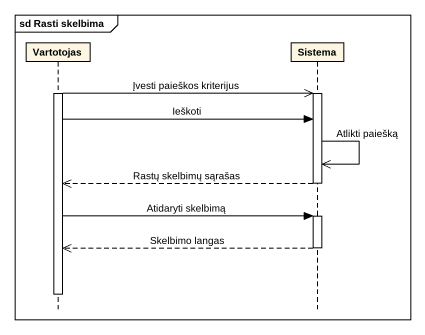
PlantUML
@startuml
mainframe sd Rasti skelbima
hide footbox
participant Vartotojas
participant Sistema

activate Vartotojas
Vartotojas ->> Sistema : Įvesti paieškos kriterijus
activate Sistema
Vartotojas -> Sistema : Ieškoti
Sistema ->> Sistema : Atlikti paiešką
Sistema -->> Vartotojas : Rastų skelbimų sąrašas
deactivate Sistema
Vartotojas -> Sistema : Atidaryti skelbimą
activate Sistema
Sistema -->> Vartotojas : Skelbimo langas
deactivate Sistema
deactivate Vartotojas
@enduml
